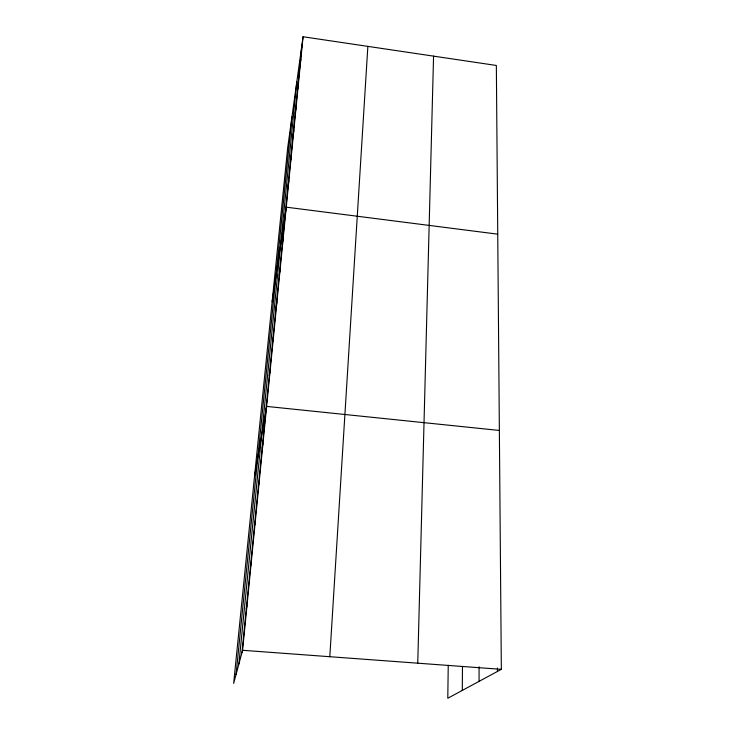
<?xml version="1.0" encoding="UTF-8"?>
<svg xmlns="http://www.w3.org/2000/svg" width="735" height="735" viewBox="0 0 735 735"><rect width="100%" height="100%" fill="white"/><g stroke="black" fill="none" stroke-linecap="round" stroke-linejoin="round"><path stroke-width="1.1" d="M479.064 681.373L479.073 666.755M462.297 690.422L462.471 666.774M448.24 665.285L447.79 698.25L501.343 669.337L496.345 65.461L303.059 36.75L287.661 147.928L233.656 683.357L242.596 650.291L303.059 36.75M417.756 663.191L433.567 56.136M329.804 656.713L367.858 46.378M238.866 664.1L296.802 81.916M241.944 652.708L301.984 44.513M236.064 674.445L291.951 116.92M299.77 66.913L300.835 59.278M297.5 89.872L298.557 82.366M295.176 113.41L296.223 106.051M292.796 137.555L293.835 130.352M290.353 162.325L291.372 155.287M287.844 187.747L288.855 180.883M272.152 301.653L286.264 207.169L497.742 234.162M282.268 244.25L283.241 237.8M279.171 275.607L280.127 269.405M275.974 307.947L276.92 302.012M272.685 341.334L273.595 335.675M269.276 375.805L270.168 370.458M254.531 476.409L266.63 406.409L499.368 430.444M262.129 448.249L262.965 443.582M258.371 486.331L259.17 482.05M254.475 525.745L255.247 521.887M250.451 566.556L251.186 563.148M246.271 608.856L246.969 605.925M242.596 650.291L501.343 669.337M497.439 668.051L497.457 671.441"/></g></svg>
